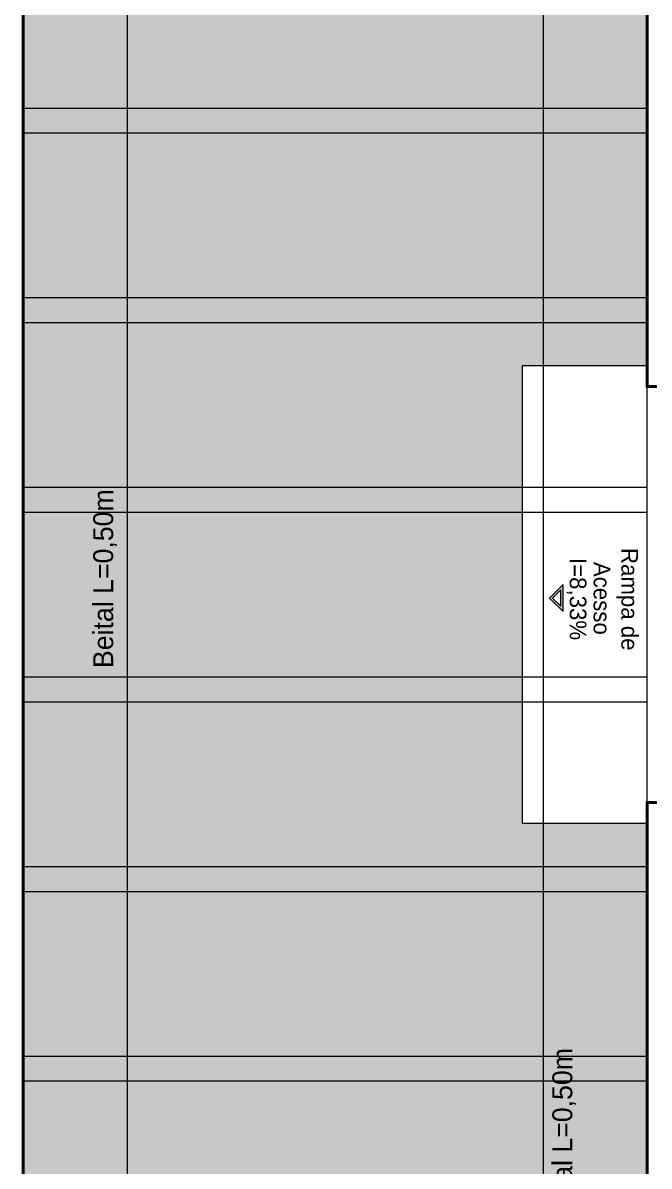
# Model space of a CAD drawing. Header units: millimetres. Extents: x 3006 to 6000, y 1661 to 3774.
# Drawn here: x 3667.03 to 3670.04, y 1811.18 to 1816.68 of the extents above; entities that cross this region are included whole.
import ezdxf

# ---------------------------------------------------------------- set-up
doc = ezdxf.new("R2010")
doc.units = ezdxf.units.MM
doc.header["$LTSCALE"] = 10
for name, color, linetype, lineweight in [('.10', 200, 'Continuous', 9), ('.10 ultra fina', 240, 'Continuous', 5), ('.15', 150, 'Continuous', 15), ('.40', 20, 'Continuous', 40), ('COTAS', 230, 'Continuous', 15)]:
    doc.layers.add(name, color=color, linetype=linetype, lineweight=lineweight)
doc.layers.add('.20 hachura', color=185, linetype='Continuous')
doc.layers.add('Escrita', color=34, linetype='Continuous')
doc.styles.add('Texto Wilian', font='himalaya.ttf')
doc.dimstyles.new('Cota 1-75 Interna WMJ', dxfattribs={"dimtxt": 0.12, "dimasz": 0.01, "dimexe": 1.25, "dimexo": 0.625, "dimgap": 0.05, "dimtad": 1, "dimzin": 1, "dimtxsty": 'Texto Wilian', "dimcen": 0, "dimse1": 1, "dimse2": 1, "dimsd1": 1, "dimsd2": 1, "dimclrd": 106, "dimclrt": 104, "dimazin": 0, "dimtfac": 1, "dimtix": 1, "dimtmove": 0, "dimatfit": 3, "dimfxl": 1, "dimlwd": 35, "dimarcsym": 2})

# ---------------------------------------------------------------- blocks, each defined once
blk = doc.blocks.new('*D121')
at = {"layer": 'Defpoints', "color": 0, "transparency": 16777216}
for p in [(3670.0287, 1814.9298), (3671.6287, 1814.9298), (3671.6287, 1814.722)]:
    blk.add_point(p, dxfattribs=at)
at = {"layer": 'COTAS', "color": 104, "transparency": 16777216, "insert": (3670.8287, 1814.8467), "char_height": 0.12, "attachment_point": 5, "style": 'Texto Wilian'}
blk.add_mtext('1,60', dxfattribs=at)

msp = doc.modelspace()

# ---------------------------------------------------------------- hatches: boundary and pattern name
at = {"layer": '.10 ultra fina', "lineweight": 5}
h = msp.add_hatch(color=240, dxfattribs=at)
h.dxf.hatch_style = 1
h.paths.add_polyline_path([(3669.6245, 1813.8479), (3669.6245, 1813.9777), (3669.5595, 1813.9128)])
h.paths.add_polyline_path([(3669.6141, 1813.8729), (3669.5742, 1813.9128), (3669.6141, 1813.9527)], flags=16)
at = {"layer": '.20 hachura'}
h = msp.add_hatch(dxfattribs=at)
h.set_pattern_fill('AR-HBONE', color=185, scale=0.001)
h.set_pattern_definition([(45, (0.5, -60.05557), (0, 0.143684098), [0.3048, -0.1016]), (135, (0.57184, -59.98373), (1e-17, 0.143684098), [0.3048, -0.1016])])
h.paths.add_polyline_path([(3670.0287, 1818.611), (3669.4287, 1818.611), (3669.4287, 1820.611), (3670.0287, 1820.611), (3670.0287, 1822.6548), (3676.8287, 1822.6548), (3676.8287, 1805.2048), (3670.0287, 1805.2048), (3670.0287, 1807.3298), (3669.4287, 1807.3298), (3669.4287, 1809.0385), (3670.0287, 1809.0298), (3670.0287, 1812.8298), (3669.4287, 1812.8298), (3669.4287, 1815.0298), (3670.0287, 1815.0298)], flags=16)
h.paths.add_polyline_path([(3670.0287, 1818.8298), (3670.1787, 1818.8298), (3670.1787, 1816.7548), (3676.6787, 1816.7548), (3676.8287, 1816.7548), (3676.8287, 1816.6048), (3676.8087, 1816.6048), (3676.8087, 1814.0048), (3676.8287, 1814.0048), (3676.8287, 1813.8548), (3676.8087, 1813.8548), (3676.8087, 1811.2548), (3676.8287, 1811.2548), (3676.8287, 1811.1048), (3676.6787, 1811.1048), (3670.1787, 1811.1048), (3670.1787, 1809.0298), (3670.0287, 1809.0298), (3670.0287, 1812.9298), (3670.2787, 1812.9298), (3670.2787, 1812.7798), (3670.1787, 1812.7798), (3670.1787, 1811.2548), (3676.6787, 1811.2548), (3676.7087, 1811.2548), (3676.7087, 1813.8548), (3676.6787, 1813.8548), (3673.6287, 1813.8548), (3673.6287, 1812.7798), (3671.0787, 1812.7798), (3671.0787, 1812.9298), (3671.6287, 1812.9298), (3671.6587, 1812.9298), (3671.6587, 1814.9298), (3671.6287, 1814.9298), (3671.0787, 1814.9298), (3671.0787, 1815.0798), (3673.6287, 1815.0798), (3673.6287, 1814.0048), (3676.6787, 1814.0048), (3676.7087, 1814.0048), (3676.7087, 1816.6048), (3676.6787, 1816.6048), (3670.1787, 1816.6048), (3670.1787, 1815.0798), (3670.2787, 1815.0798), (3670.2787, 1814.9298), (3670.0287, 1814.9298)], flags=0)
h.paths.add_polyline_path([(3669.6245, 1813.8479), (3669.5595, 1813.9128), (3669.6245, 1813.9777)], flags=0)
h.paths.add_polyline_path([(3669.6245, 1819.5291), (3669.5595, 1819.594), (3669.6245, 1819.659)], flags=0)
h.paths.add_polyline_path([(3670.0287, 1820.4298), (3670.0287, 1822.6548), (3676.8287, 1822.6548), (3676.8287, 1822.5048), (3676.6787, 1822.5048), (3670.1787, 1822.5048), (3670.1787, 1820.4298)], flags=0)
h.paths.add_polyline_path([(3669.6245, 1808.1291), (3669.5595, 1808.194), (3669.6245, 1808.259)], flags=0)
h.paths.add_polyline_path([(3670.0287, 1807.4298), (3670.1787, 1807.4298), (3670.1787, 1805.3548), (3676.6787, 1805.3548), (3676.8287, 1805.3548), (3676.8287, 1805.2048), (3670.0287, 1805.2048)], flags=0)
edge = h.paths.add_edge_path(flags=16)
edge.add_arc((3673.4641, 1822.7163), 0.0158, 0, 360)
edge = h.paths.add_edge_path(flags=16)
edge.add_arc((3674.1641, 1822.7163), 0.0152, 0, 360)
edge = h.paths.add_edge_path(flags=16)
edge.add_arc((3674.8641, 1822.7163), 0.0249, 0, 360)
h.paths.add_polyline_path([(3677.8287, 1823.6548), (3668.5287, 1823.6548), (3667.0287, 1823.6548), (3667.0287, 1822.6548), (3667.0287, 1819.236), (3667.6287, 1819.236), (3667.6287, 1817.236), (3667.0287, 1817.236), (3667.0287, 1810.586), (3667.6287, 1810.586), (3667.6287, 1808.586), (3667.0287, 1808.586), (3667.0287, 1805.2048), (3667.0287, 1804.2048), (3668.5287, 1804.2048), (3677.8287, 1804.2048)])

# ---------------------------------------------------------------- linework, layer by layer
at = {"layer": '.10', "color": 200, "lineweight": 9}
msp.add_line((3670.0287, 1812.9298), (3670.0287, 1814.9298), dxfattribs=at)
at = {"layer": '.10 ultra fina', "color": 240, "lineweight": 5}
msp.add_lwpolyline([(3670.0287, 1815.0298), (3669.4287, 1815.0298), (3669.4287, 1812.8298), (3670.0287, 1812.8298)], dxfattribs=at)
for points in [[(3669.6245, 1813.8479), (3669.6245, 1813.9777), (3669.5595, 1813.9128)], [(3669.6141, 1813.9527), (3669.5742, 1813.9128), (3669.6141, 1813.8729)]]:
    msp.add_lwpolyline(points, close=True, dxfattribs=at)
at = {"layer": '.15', "color": 150, "lineweight": 15}
for p, q in [((3667.0287, 1816.2701), (3670.0287, 1816.2701)), ((3667.0287, 1816.1501), (3670.0287, 1816.1501)), ((3667.0287, 1815.3579), (3670.0287, 1815.3579)), ((3667.0287, 1815.2379), (3670.0287, 1815.2379)), ((3667.0287, 1814.4458), (3670.0287, 1814.4458)), ((3667.0287, 1814.3258), (3670.0287, 1814.3258)), ((3667.0287, 1813.5337), (3670.0287, 1813.5337)), ((3667.0287, 1813.4137), (3670.0287, 1813.4137)), ((3667.0287, 1812.6216), (3670.0287, 1812.6216)), ((3667.0287, 1812.5016), (3670.0287, 1812.5016)), ((3667.0287, 1811.7095), (3670.0287, 1811.7095)), ((3667.0287, 1811.5895), (3670.0287, 1811.5895))]:
    msp.add_line(p, q, dxfattribs=at)
for points in [[(3656.2287, 1823.1548), (3667.5287, 1823.1548), (3667.5287, 1804.7048), (3656.2287, 1804.7048)], [(3669.5287, 1804.7048), (3677.3287, 1804.7048), (3677.3287, 1823.1548), (3669.5287, 1823.1548)]]:
    msp.add_lwpolyline(points, close=True, dxfattribs=at)
at = {"layer": '.40', "color": 20, "lineweight": 40}
for points in [[(3676.8287, 1816.6048), (3676.8287, 1816.7548), (3676.6787, 1816.7548), (3670.1787, 1816.7548), (3670.1787, 1818.8298), (3670.0287, 1818.8298), (3670.0287, 1814.9298), (3670.2787, 1814.9298), (3670.2787, 1815.0798), (3670.1787, 1815.0798), (3670.1787, 1816.6048), (3676.6787, 1816.6048)], [(3656.7287, 1813.8548), (3666.8787, 1813.8548), (3666.8787, 1810.4048), (3667.0287, 1810.4048), (3667.0287, 1817.4548), (3666.8787, 1817.4548), (3666.8787, 1814.0048), (3656.7287, 1814.0048)], [(3676.8287, 1811.1048), (3676.6787, 1811.1048), (3670.1787, 1811.1048), (3670.1787, 1809.0298), (3670.0287, 1809.0298), (3670.0287, 1812.9298), (3670.2787, 1812.9298), (3670.2787, 1812.7798), (3670.1787, 1812.7798), (3670.1787, 1811.2548), (3676.6787, 1811.2548), (3676.8287, 1811.2548)]]:
    msp.add_lwpolyline(points, close=True, dxfattribs=at)

# ---------------------------------------------------------------- texts
at = {"layer": 'Escrita', "attachment_point": 1, "style": 'Texto Wilian'}
for s, insert, char_height, width, rotation in [('{\\C34;Beital L=0,50m}', (3667.3652, 1813.5759), 0.096, 3.499882, 90), ('\\pi0.083;{\\C34;Rampa de \\P\\pi0.15004;Acesso }', (3669.9852, 1814.2367), 0.08, 0.636348, 270), ('{\\C34;I=8,33%}', (3669.7369, 1814.1057), 0.08, 3.499882, 270), ('{\\C34;Beital L=0,50m}', (3669.5731, 1810.888), 0.096, 3.499882, 90)]:
    msp.add_mtext(s, dxfattribs=dict(at, insert=insert, char_height=char_height, width=width, rotation=rotation))

# ---------------------------------------------------------------- dimensions: what is measured, and where the dimension line sits
at = {"layer": 'COTAS'}
dim = msp.add_linear_dim(base=(3671.6287, 1814.722), p1=(3670.0287, 1814.9298), p2=(3671.6287, 1814.9298), dimstyle='Cota 1-75 Interna WMJ', dxfattribs=at)
dim.commit()
dim.dimension.update_dxf_attribs({"geometry": '*D121', "text_midpoint": (3670.8287, 1814.8467)})

doc.saveas('drawing.dxf')
